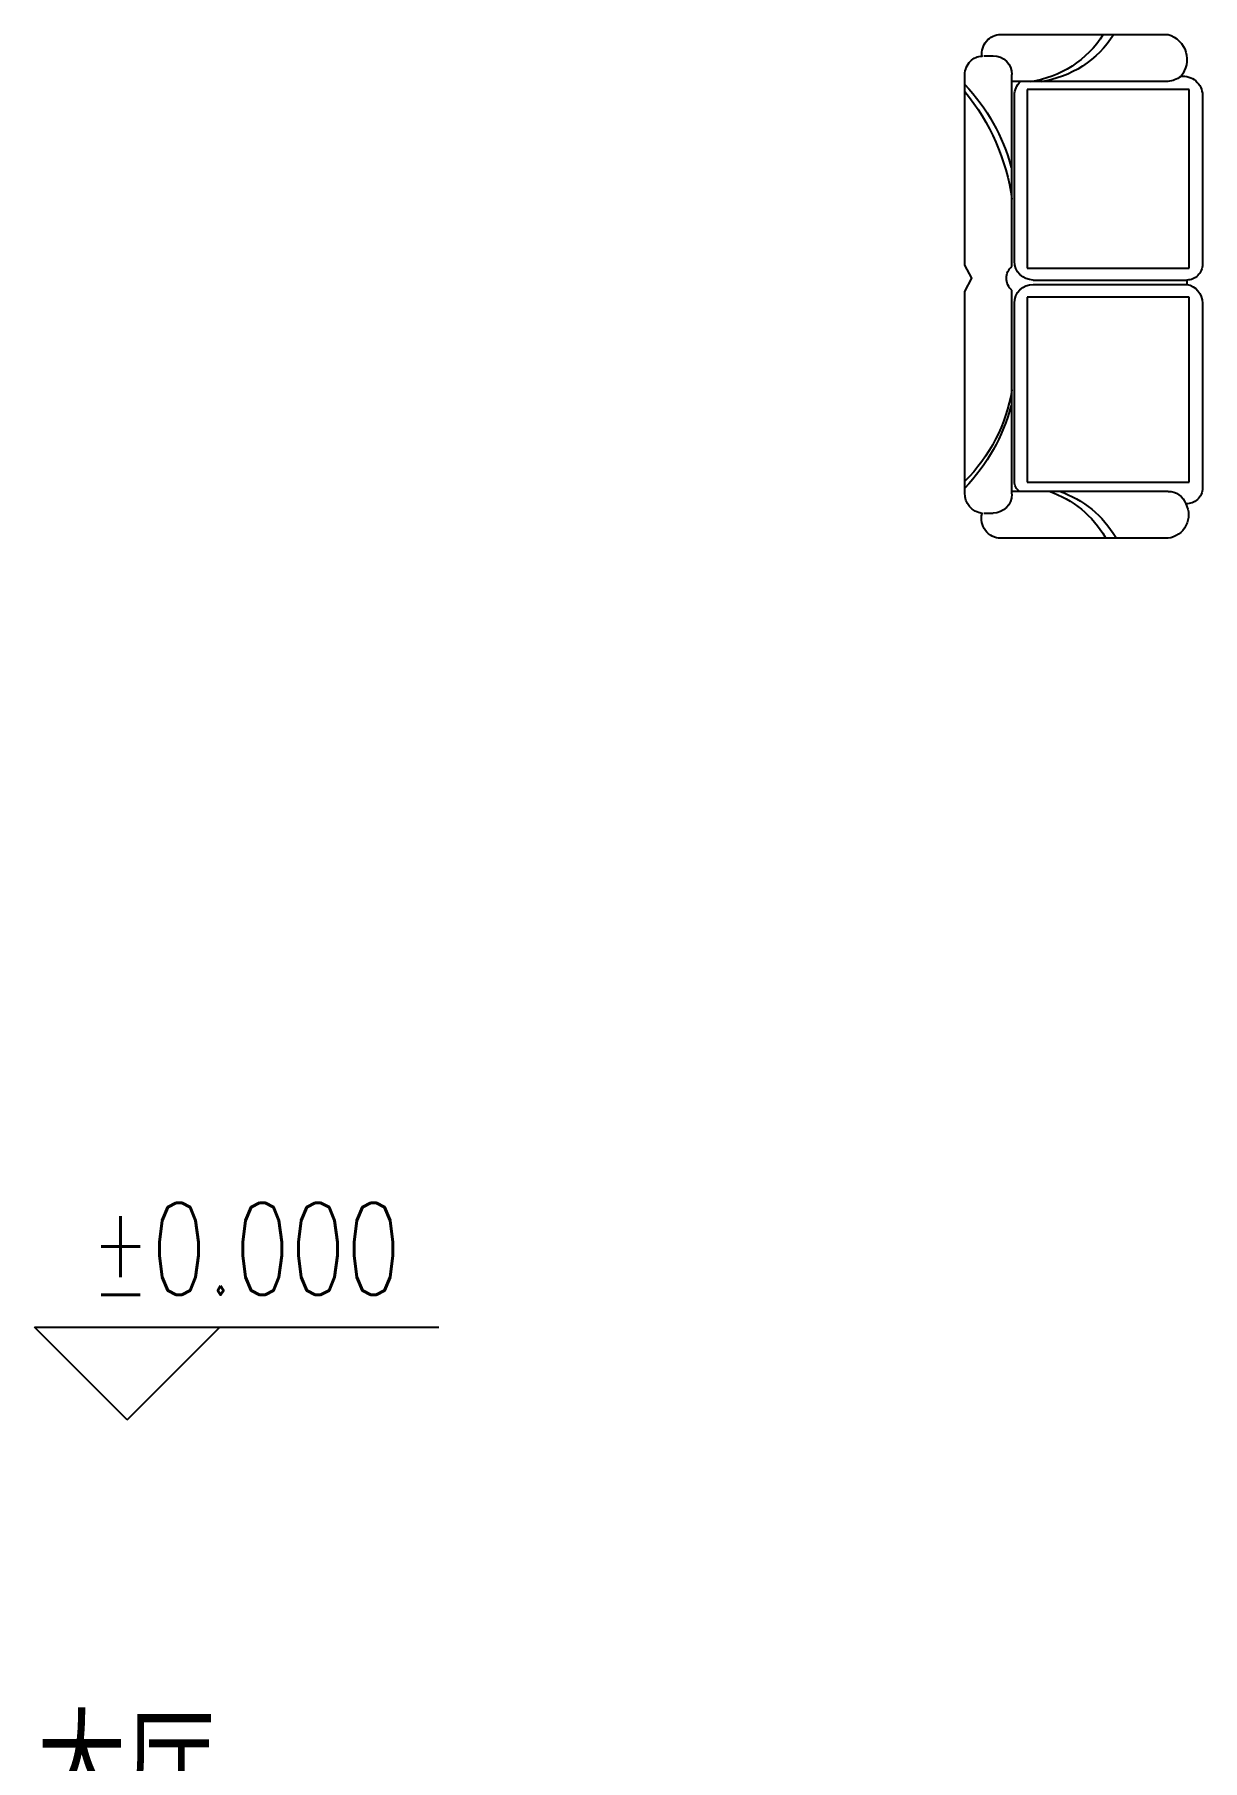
# Model space of a CAD drawing. Extents: x -6243262 to 3079315, y -2914302 to 172723.
# Drawn here: x -2036729 to -2032946, y -818446 to -812853 of the extents above; entities that cross this region are included whole.
import ezdxf

# ---------------------------------------------------------------- set-up
doc = ezdxf.new("R2010")
doc.units = 0
doc.header["$LTSCALE"] = 1000
for name, color, linetype in [('DIM_ELEV', 3, 'Continuous'), ('fur', 253, 'Continuous'), ('PUB_TEXT', 7, 'Continuous')]:
    doc.layers.add(name, color=color, linetype=linetype)
doc.styles.add('-宋体', font='', dxfattribs={"width": 0.8})
doc.styles.add('_TCH_DIM', font='SIMPLEX', dxfattribs={"bigfont": 'GBCBIG'})
doc.styles.get('-宋体').set_extended_font_data('SimSun')

# ---------------------------------------------------------------- blocks, each defined once
blk = doc.blocks.new('$plan$00002641')
at = {"layer": 'fur', "color": 0}
for p, q in [((933.9, 1781.4), (933.9, 1750.9)), ((2415.8, 1781.4), (2415.8, 1750.9)), ((1615.9, 1690), (994.8, 1690)), ((1017.3, 1183.9), (1017.3, 1690)), ((1599.8, 1681.7), (1061.8, 1681.7)), ((2354, 1690), (1694, 1690)), ((2314.6, 1681.7), (1735.5, 1681.7)), ((2345.4, 1183.9), (2345.4, 1690.8)), ((1042.7, 1116), (1042.7, 1640.5)), ((1042.7, 1640.5), (1622.7, 1640.5)), ((1622.7, 1640.5), (1622.7, 1116)), ((1716.4, 1116), (1716.4, 1640.5)), ((1716.4, 1640.5), (2315.6, 1640.5)), ((2315.6, 1640.5), (2315.6, 1116)), ((1660.7, 1620.8), (1660.7, 1123.4)), ((1674.6, 1620.8), (1674.6, 1123.4)), ((1622.7, 1116), (1042.7, 1116)), ((2315.6, 1116), (1716.4, 1116))]:
    blk.add_line(p, q, dxfattribs=at)
blk.add_lwpolyline([(1610, 1072.7, 0.414214), (1660.7, 1123.4), (1674.6, 1123.4, 0.354555), (1735.5, 1072.7), (2335, 1072.7, 0.431164), (2385.7, 1126.6, 0.518766), (2497.6, 1183.9), (2497.6, 1725.6, 0.483115), (2417.3, 1786.5, 0.388459), (2350.4, 1842.3), (1697.7, 1842.3), (1654.9, 1820.2), (1612.2, 1842.3), (994.8, 1842.3, 0.198912), (951.7, 1824.4, 0.222018), (935.6, 1786.5, 0.452318), (865, 1725.6), (865, 1183.9, 0.545503), (1000.9, 1143.1, 0.453255), (1061.8, 1072.7), (1610, 1072.7, 0)], format="xyb", dxfattribs=at)
for centre, radius, start, end in [((1459.9, 2301.6), 631.1, 226.7033, 254.9108), ((1495.3, 2385.6), 702.4, 230.6825, 262.0603), ((1928.8, 2224.9), 542.1, 279.3588, 315.1043), ((1902.7, 2301.6), 631.1, 285.0892, 313.2967), ((994.8, 1750.9), 60.9, 180, 270), ((2354.9, 1750.9), 60.9, 270, 0), ((1061.8, 1620.8), 60.9, 90, 136.9839), ((1599.8, 1620.8), 60.9, 0, 90), ((1654.9, 1654.9), 52.5, 41.9207, 138.0793), ((1735.5, 1620.8), 60.9, 90, 180), ((2316, 1647.1), 34.5, 31.7185, 92.2999), ((686.5, 1677.1), 334.7, 302.2352, 351.9364), ((686.5, 1643.3), 334.7, 302.2352, 351.9364), ((2662.1, 1677.1), 334.7, 198.8232, 239.8898), ((2662.1, 1643.3), 334.7, 198.8232, 239.8898), ((933.7, 1193.6), 84.1, 323.0923, 353.8915), ((2406.3, 1183.9), 60.9, 180, 250.2944)]:
    blk.add_arc(centre, radius, start, end, dxfattribs=at)
blk = doc.blocks.new('11')
at = {"layer": 'DIM_ELEV', "color": 8}
for p, q in [((1307072.2, -776906), (1306772.2, -776606)), ((1306772.2, -776606), (1308082, -776606)), ((1307072.2, -776906), (1307372.2, -776606))]:
    blk.add_line(p, q, dxfattribs=at)
at = {"color": 8, "yscale": -1, "rotation": 270}
blk.add_blockref('$plan$00002641', (1311628.1, -771552.2), dxfattribs=at)
at = {"layer": 'DIM_ELEV', "color": 7, "style": '_TCH_DIM', "width": 0.705882}
blk.add_text('%%P0.000', height=297.5, dxfattribs=at).set_placement((1306952, -776501))
at = {"layer": 'PUB_TEXT', "color": 8, "style": '-宋体', "width": 0.8}
blk.add_text('大厅', height=264.35, dxfattribs=at).set_placement((1306780.1, -778140.6))

msp = doc.modelspace()

# ---------------------------------------------------------------- block references
msp.add_blockref('11', (-3343501, -40435.4))

doc.saveas('drawing.dxf')
